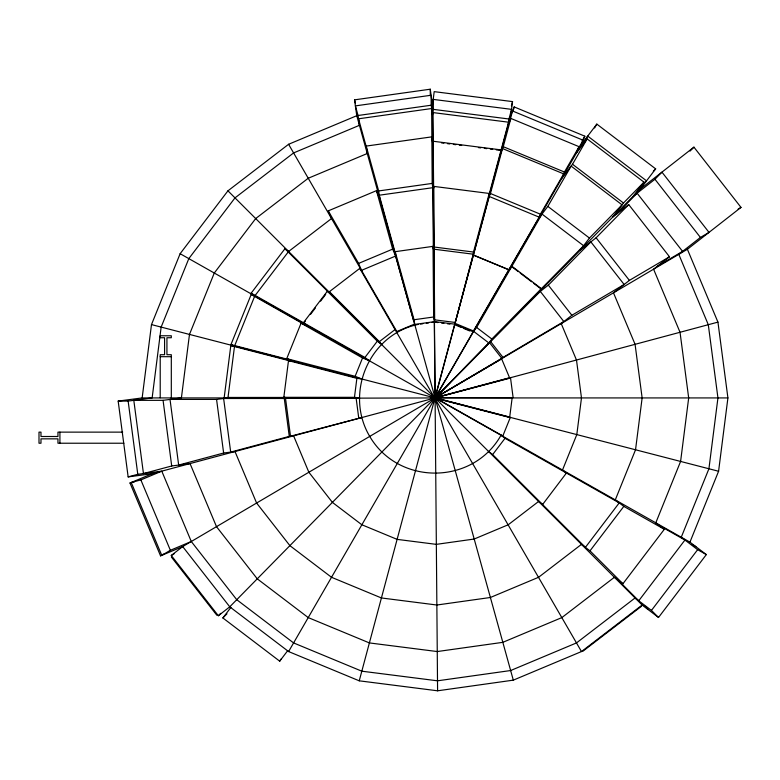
<?xml version="1.0" encoding="UTF-8"?>
<svg xmlns="http://www.w3.org/2000/svg" width="780" height="780" viewBox="0 0 780 780"><rect width="100%" height="100%" fill="white"/><g stroke="black" fill="none" stroke-linecap="round" stroke-linejoin="round"><path stroke-width="1.17" d="M160.709 471.432L152.139 473.733L128.144 476.892L118.17 401.086L142.155 397.927L151.486 324.597L180.131 253.705L227.945 190.827L288.6 144.28L356.772 115.703L354.539 99.85L430.258 89.203L432.481 105.056L434.353 319.693M288.6 251.482L284.944 248.713L251.14 293.173L254.787 295.942L251.189 294.489L230.939 344.623L234.536 346.076L230.802 345.598L224.211 397.449L227.945 397.927L234.536 346.076L254.787 295.942L288.6 251.482L331.49 218.576L328.263 210.873L376.467 190.661L379.694 198.364L378.651 190.944L366.21 146.084L431.779 136.87L432.822 144.29L433.212 141.258L501.072 149.897L500.682 152.929L503.266 146.689L510.842 118.423L579.072 146.689L576.488 152.929L587.135 138.918L643.978 182.14L633.321 196.15L462.872 369.603M566.426 473.031L542.597 504.524L538.59 501.472L508.258 524.745L474.172 539.038L436.312 544.362L397.137 539.38L361.822 524.745L332.397 502.378L308.86 472.251L293.592 435.825L289.273 436.39L230.685 452.098L223.626 398.492L284.281 398.492L288.6 397.927L283.822 397.322L288.493 360.652L293.26 361.257L286.738 358.625L301.06 323.183L307.583 325.816L303.449 322.676L327.356 291.232L331.49 294.382L329.413 291.671L359.746 268.398L361.822 271.108L358.595 263.406L328.263 210.873M283.822 397.322L354.461 397.322L356.879 378.339L288.493 360.652M180.131 253.705L689.949 542.149L706.329 554.6L658.515 617.477L642.135 605.026L581.48 651.563L513.308 680.15L414.716 324.431L434.314 321.672L435.035 397.927L512.119 398.093L509.71 417.066L508.424 416.91L510.237 417.631L502.817 435.981L501.014 435.25C472.963 485.209 398.639 485.813 369.72 436.4C344.175 393.442 369.047 334.503 418.236 324.392M432.481 105.056L434.187 91.64L512.548 101.605L510.842 115.031L508.541 123.591M454.974 323.534L508.258 124.663L508.979 118.999L511.563 109.356L433.202 99.391L433.29 109.366L432.569 115.04L431.194 105.222L431.106 95.248L355.387 105.885L358.059 115.498L359.434 125.317L293.592 152.929L234.995 197.886L188.819 258.619L161.148 327.093L152.139 397.927L128.144 401.086L118.17 401.086M366.21 146.084L367.253 153.514L308.217 178.269L255.684 218.576L214.285 273.029L189.482 334.415L181.399 397.927L163.069 400.335L133.809 400.335L143.452 473.558L171.707 465.982L190.037 463.573L216.499 526.656L257.264 578.838L308.217 617.584L369.389 642.925L437.248 651.553L502.817 642.34L561.863 617.584L614.386 577.278L622.918 583.762L664.316 529.308L655.795 522.824L680.599 461.428L688.682 397.927L680.033 332.28L653.582 269.197L669.493 256.766L628.729 204.584L596.105 237.783L580.193 250.214L589.446 238.046L622.069 204.847L571.116 166.091L547.843 206.398L538.59 218.576L540.404 214.198L563.677 173.881L502.495 148.551L490.454 193.508L488.641 197.886L489.206 193.45L433.797 186.4L433.231 190.837L432.188 183.417L431.652 108.527L358.517 118.804L366.337 147.001M433.797 186.4L434.323 247.055L433.758 251.492L433.036 246.353L395.187 251.677L395.909 256.815L392.671 249.112L376.467 190.661M432.071 322.452L434.372 322.13L434.665 319.849L434.05 249.21L473.226 254.192L454.662 324.704L489.226 196.472L539.175 217.162L473.479 330.973L455.198 323.407M510.237 417.631L436.849 398.658L435.113 397.371M489.206 193.45L473.509 252.037L472.943 256.474L473.528 255.06L508.843 269.695L508.258 271.108L511.933 266.273L541.359 288.649L537.683 293.475L548.34 285.148L590.85 241.888L624.136 284.485L571.876 315.276L561.22 323.602L576.488 360.029L581.48 397.927L576.81 434.587L562.497 470.038L566.923 473.401M689.949 542.149L718.585 471.256L727.916 397.927L717.941 322.12L687.394 249.278L741 207.392L693.927 147.147L640.322 189.033L634.101 195.361M511.397 105.885L512.548 101.605M489.021 194.854L508.57 122.197L432.88 112.564L433.622 187.804M152.139 473.733L129.997 483.015L160.543 555.857L182.686 546.575L229.759 606.821L288.6 651.563L359.239 680.823L454.73 324.158L434.45 321.575L437.59 690.797L513.308 680.15M435.25 397.41L454.867 324.188L473.148 331.763L435.035 397.927L510.539 378.007L513.123 397.625L437.317 397.625M509.935 120.617L512.518 110.974L583.157 140.234L578.165 148.882M513.337 110.146L514.196 106.928L584.834 136.188L581.48 144.28L474.162 330.174M286.738 358.625L355.124 376.311L362.534 357.962L301.06 323.183M510.842 115.031L514.196 106.928M508.258 124.663L510.842 118.423M579.072 146.689L564.447 172.029L561.863 178.269L572.51 164.258L587.135 138.918M230.909 607.386L222.875 617.955L279.708 661.177L280.878 659.149M582.056 140.985L584.834 136.188M288.6 651.563L473.626 331.373L488.855 342.956L435.035 397.927L501.657 358.907L509.564 377.754L436.342 397.381M472.943 332.28L476.619 327.444L542.002 214.081L583.606 245.72L541.096 288.99L533.5 283.208M582.718 144.739L587.71 136.091L646.552 180.843L639.551 187.96M594.604 127.949L596.817 124.108L655.658 168.86L640.322 189.033M303.927 323.037L305.38 321.136M310.45 314.467L315.52 307.798M320.59 301.129L325.66 294.46M251.14 293.173L364.933 357.454L377.305 341.182L327.356 291.232M581.48 144.28L596.817 124.108M541.359 288.649L491.848 339.027L488.173 343.863L540.306 291.427L563.842 321.545L502.691 357.63M643.978 182.14L623.474 203.005L612.817 217.016L628.729 204.584M279.708 661.177L287.742 650.608M542.597 504.524L492.648 454.574L505.031 438.302L619.222 502.895L585.409 547.355L542.519 504.465M622.918 583.762L590.002 550.846L623.815 506.386L664.316 529.308M658.515 617.477L651.456 610.418L697.642 549.685L706.329 554.6M653.328 171.23L655.658 168.86M687.394 249.278L182.686 546.575L171.268 555.487L218.341 615.742L220.672 613.363M450.216 382.483L229.759 606.821L218.341 615.742M436.478 396.805L489.606 342.742L501.784 358.332L435.035 397.927M616.6 214.061L637.104 193.196L682.578 251.384L657.365 266.233M222.875 617.955L226.97 613.782M633.321 196.15L654.947 179.254L661.947 172.136L709.01 232.381L700.42 237.451L678.795 254.348L708.298 324.704L717.941 397.927L708.923 468.76L681.262 537.235L697.642 549.685M690.047 151.096L693.927 147.147M669.493 256.766L629.392 280.39L613.48 292.812L635.076 344.321L642.135 397.927L635.534 449.777L615.283 499.902L623.815 506.386M329.413 291.671L379.363 341.62L395.06 329.579L359.746 268.398M582.875 651.242L641.462 606.284M738.133 209.079L741 207.392M160.543 555.857L163.41 554.17M651.456 610.418L635.076 597.967L576.488 642.925L510.637 670.537L437.512 680.813L361.822 671.19L293.592 642.925L236.749 599.703L191.285 541.505L170.371 550.28L161.772 555.341L131.225 482.498L140.868 479.915L161.782 471.149L508.258 378.31M171.268 555.487L174.135 553.8M358.595 263.406L392.671 249.112M361.501 270.358L395.587 256.064L414.784 324.88L414.063 319.741L395.187 251.677M288.6 144.28L396.825 331.529L414.463 324.129M501.657 358.907L500.35 359.453L502.983 357.396L490.796 341.806M128.144 476.892L137.787 474.308L161.782 471.149L191.285 541.505M590.002 550.846L581.48 544.362L538.59 577.278L490.386 597.49L436.849 605.017L381.44 597.967L331.49 577.278L289.887 545.639L256.601 503.032L234.995 451.523L223.626 453.024L178.669 465.065L170.02 399.418L216.567 399.418L227.945 397.927M361.822 417.544L290.501 436.235L285.519 398.336L437.444 397.927M509.438 377.988L717.941 322.12M129.997 483.015L134.277 481.865M358.059 115.498L431.194 105.222M378.651 190.944L432.188 183.417M414.063 319.741L433.651 316.992L433.036 246.353M420.547 324.07L422.848 323.749M426.309 323.261L428.61 322.94M160.212 356.694L171.307 356.694M227.848 397.449L284.866 397.449M142.155 397.927L358.02 397.927M512.06 397.927L727.916 397.927M122.684 432.13L57.954 432.13L57.954 436.498L40.979 436.498L40.979 432.13L39 432.13L39 443.225L40.979 443.225L40.979 438.848L57.954 438.848L57.954 443.225L123.893 443.225M433.29 109.366L508.979 118.999M441.47 142.886L443.849 143.189M447.427 143.647L449.806 143.949M453.375 144.397L455.764 144.7M459.332 145.158L461.711 145.46M478.384 147.586L480.763 147.888M484.331 148.336L486.71 148.639M490.288 149.097L492.668 149.399M496.236 149.857L501.004 150.462M434.323 247.055L473.509 252.037M434.665 319.849L454.945 322.423M435.572 322.276L437.96 322.579M441.538 323.037L443.918 323.339M447.496 323.798L449.885 324.1M356.879 378.339L361.647 378.944L355.124 376.311M354.461 397.322L359.239 397.927M359.239 680.823L437.59 690.797M230.939 344.623L289.663 359.804M436.322 398.093L509.71 417.066M151.486 324.597L718.585 471.256M230.802 345.598L289.526 360.789M362.534 357.962L369.067 360.594L364.933 357.454M503.266 146.689L564.447 172.029M490.454 193.508L540.404 214.198M473.479 255.177L508.794 269.802M455.735 325.153L461.107 327.376M463.261 328.273L469.716 330.944M436.849 398.658L502.817 435.981M251.189 294.489L303.985 324.363M659.471 525.623L684.938 540.033L638.761 600.766L618.072 580.076M692.006 544.459L695.867 546.643M572.51 164.258L623.474 203.005M547.843 206.398L589.446 238.046M511.67 266.614L518.32 271.664M520.211 273.107L531.609 281.765M476.619 327.444L491.848 339.027M377.305 341.182L381.44 344.321L642.135 605.026M501.014 435.25L505.031 438.302M488.641 451.523L492.648 454.574M644.134 605.602L648.053 609.521M227.945 190.827L380.581 343.463M284.944 248.713L327.834 291.603M654.947 179.254L700.42 237.451M596.105 237.783L629.392 280.39M548.34 285.148L571.876 315.276M171.395 557.047L216.859 615.245M395.06 329.579L581.48 651.563M379.363 341.62L381.44 344.321M396.825 331.529L397.137 332.28M140.868 479.915L170.371 550.28M354.539 99.85L355.427 103.058M395.46 253.666L379.255 195.214L432.793 187.688L433.319 248.342M356.772 115.703L413.81 321.36M433.651 316.992L434.372 322.13M356.148 398.336L358.732 417.953M284.281 398.492L289.273 436.39M216.567 399.418L223.626 453.024M163.069 400.335L171.707 465.982M128.144 401.086L137.787 474.308M430.258 89.203L430.306 94.751M171.307 397.722L171.307 354.715L166.93 354.715L166.93 337.74L171.307 337.74L171.307 335.77L160.212 335.77L160.212 337.74L164.58 337.74L164.58 354.715L160.212 354.715L160.212 397.722M59.923 432.13L59.923 443.225"/></g></svg>
